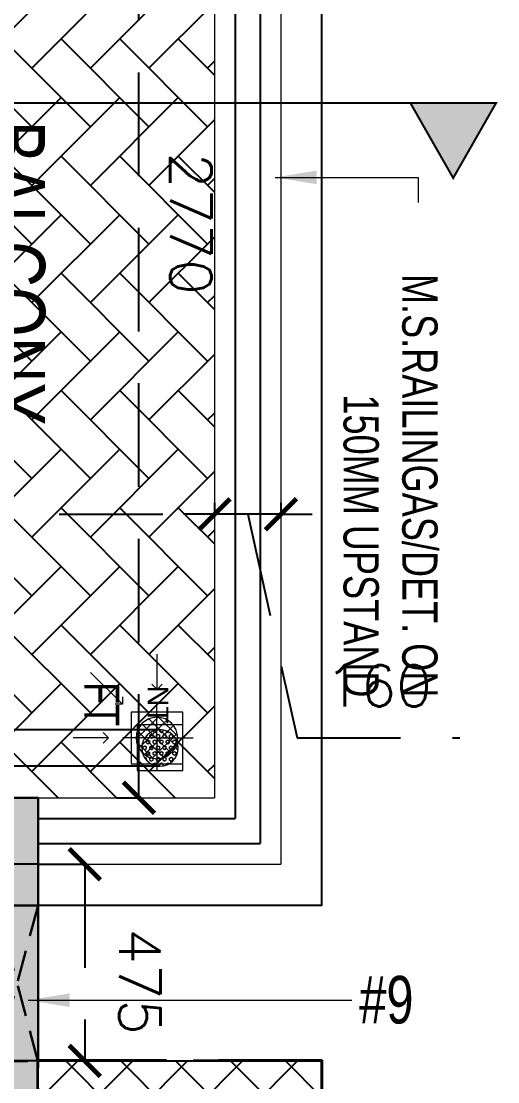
# Model space of a CAD drawing. Header units: millimetres. Extents: x -414464 to 1686, y -90036 to 108605.
# Drawn here: x -94322 to -93172, y -69575 to -67016 of the extents above; entities that cross this region are included whole.
import ezdxf

# ---------------------------------------------------------------- set-up
doc = ezdxf.new("R2010")
doc.units = ezdxf.units.MM
doc.header["$LTSCALE"] = 1000
doc.header["$MEASUREMENT"] = 0
for name, pattern in [('$1$AUDIT_D_120904163729-0', [0]), ('$36$HIDDEN', [0.375, 0.25, -0.125]), ('2BHK-A - BACK$1$AUDIT_D_120904163729-0', [0]), ('2BHK-A - BACK$1$HIDDEN', [0.375, 0.25, -0.125]), ('AUDIT_D_120904163729-0', [0]), ('T8(T9 IS SIMILAR) - DIMENSION & TEXTING$1$AUDIT_D_120904163729-0', [0]), ('T8(T9 IS SIMILAR) - DIMENSION & TEXTING$1$HIDDEN', [0.375, 0.25, -0.125]), ('T8(T9 IS SIMILAR) - TYPICAL FLOOR ELEVATION$1$AUDIT_D_120904163729-0', [0]), ('T8(T9 IS SIMILAR)$1$$0$HIDDEN', [0.375, 0.25, -0.125]), ('T8(T9 IS SIMILAR)$1$HIDDEN', [0.375, 0.25, -0.125]), ('T8_PROFILE SECTIONS$0$HIDDEN', [0.375, 0.25, -0.125]), ('T8_PROFILE SECTIONS$0$PHANTOM2', [1.25, 0.625, -0.125, 0.125, -0.125, 0.125, -0.125])]:
    doc.linetypes.add(name, pattern=pattern)
doc.layers.get('0').update_dxf_attribs({"linetype": 'AUDIT_D_120904163729-0'})
for name, color, linetype in [('$0$A-HATCH -160', 251, '$1$AUDIT_D_120904163729-0'), ('$21$A-DIMENSIONS', 2, '$36$HIDDEN'), ('2BHK-A - BACK$1$A-DECK SUNK 125', 8, 'Continuous'), ('2BHK-A - BACK$1$A-HATCH -160', 251, '2BHK-A - BACK$1$AUDIT_D_120904163729-0'), ('2BHK-A - BACK$1$ELE 1', 1, 'Continuous'), ('a-rcc', 3, 'Continuous'), ('T8(T9 IS SIMILAR) - DIMENSION & TEXTING$1$A-DIMENSIONS', 2, 'T8(T9 IS SIMILAR) - DIMENSION & TEXTING$1$HIDDEN'), ('T8(T9 IS SIMILAR) - DIMENSION & TEXTING$1$A-PLUMBING', 7, 'T8(T9 IS SIMILAR) - DIMENSION & TEXTING$1$AUDIT_D_120904163729-0'), ('T8(T9 IS SIMILAR) - DIMENSION & TEXTING$1$U-TI-NT', 7, 'Continuous'), ('T8(T9 IS SIMILAR) - DIMENSION & TEXTING$1$U-TI-TEXT', 7, 'Continuous'), ('T8(T9 IS SIMILAR) - TYPICAL FLOOR ELEVATION$1$A-WALL HATCH', 252, 'T8(T9 IS SIMILAR) - TYPICAL FLOOR ELEVATION$1$AUDIT_D_120904163729-0'), ('T8(T9 IS SIMILAR) - TYPICAL FLOOR ELEVATION$1$A-WALL-FEATURES', 6, 'T8(T9 IS SIMILAR) - TYPICAL FLOOR ELEVATION$1$AUDIT_D_120904163729-0'), ('T8(T9 IS SIMILAR)$1$$6$a-beam 2', 50, 'Continuous'), ('T8(T9 IS SIMILAR)$1$S-BEAM', 20, 'T8(T9 IS SIMILAR)$1$$0$HIDDEN'), ('T8_PROFILE SECTIONS$0$A-PROFILE SECTIONS', 81, 'T8_PROFILE SECTIONS$0$PHANTOM2'), ('T8_REFUGE COLUMNS$1$A-RCC COLS', 3, 'Continuous'), ('T8_TYPICAL COLUMNS$1$A-RCC COLS', 3, 'Continuous')]:
    doc.layers.add(name, color=color, linetype=linetype)
for name, color, linetype, lineweight in [('2BHK-A - BACK$1$$0$a-TOI-fixtures', 251, 'Continuous', 0), ('2BHK-A - BACK$1$a-TOI-fixtures', 251, 'Continuous', 0), ('2BHK-A - BACK$1$A-WALL- 160', 6, 'Continuous', 30), ('2BHK-A - BACK$1$Ele', 8, 'Continuous', 15), ('T8(T9 IS SIMILAR) - DIMENSION & TEXTING$1$a-Text', 4, 'Continuous', 0), ('T8(T9 IS SIMILAR) - DIMENSION & TEXTING$1$R0-18-10-2014-T1-1st Podium Floor Plan$0$Text', 2, 'Continuous', 0), ('T8(T9 IS SIMILAR)$1$D&W', 8, 'Continuous', 25)]:
    doc.layers.add(name, color=color, linetype=linetype, lineweight=lineweight)
doc.layers.add('T8(T9 IS SIMILAR) - DIMENSION & TEXTING$1$U-IPD-75mm RWP PIPE', color=7, linetype='Continuous', true_color=0x2a00ff)
doc.layers.add('T8_REFUGE COLUMNS$1$COL-HATCH', color=7, linetype='Continuous', lineweight=25, true_color=0xa3a3a3)
doc.styles.add('2BHK-A - BACK$1$Romans 1', font='romans.shx', dxfattribs={"height": 100})
doc.styles.add('T8(T9 IS SIMILAR) - DIMENSION & TEXTING$1$arial', font='sanss___.ttf')
doc.styles.add('T8(T9 IS SIMILAR) - DIMENSION & TEXTING$1$ARIAL ARROW', font='swisscl.ttf')
doc.styles.add('T8(T9 IS SIMILAR) - DIMENSION & TEXTING$1$Romans 1', font='romans.shx', dxfattribs={"height": 100})
doc.styles.add('T8(T9 IS SIMILAR) - DIMENSION & TEXTING$1$Tahoma', font='tahoma.ttf')
doc.dimstyles.new('2BHK-A - BACK$1$ALPINE S', dxfattribs={"dimscale": 0, "dimtxt": 100, "dimasz": 75, "dimexe": 0, "dimexo": 0, "dimgap": 75, "dimtad": 1, "dimdec": 0, "dimzin": 0, "dimdsep": 46, "dimtxsty": '2BHK-A - BACK$1$Romans 1', "dimblk": '2BHK-A - BACK$1$_ArchTick', "dimcen": 0.09, "dimclrd": 256, "dimclre": 256, "dimclrt": 7, "dimadec": 0, "dimazin": 0, "dimtfac": 1, "dimtdec": 0, "dimtofl": 0, "dimtmove": 1, "dimatfit": 0, "dimldrblk": '2BHK-A - BACK$1$_Open90', "dimfxl": 1, "dimtolj": 1, "dimtzin": 0, "dimarcsym": 0})
doc.dimstyles.new('T8(T9 IS SIMILAR) - DIMENSION & TEXTING$1$ALPINE S', dxfattribs={"dimscale": 0, "dimtxt": 100, "dimasz": 75, "dimexe": 0, "dimexo": 0, "dimgap": 75, "dimtad": 1, "dimdec": 0, "dimzin": 0, "dimdsep": 46, "dimtxsty": 'T8(T9 IS SIMILAR) - DIMENSION & TEXTING$1$Romans 1', "dimblk": 'T8(T9 IS SIMILAR) - DIMENSION & TEXTING$1$_ArchTick', "dimcen": 0.09, "dimclrd": 256, "dimclre": 256, "dimclrt": 7, "dimadec": 0, "dimazin": 0, "dimtfac": 1, "dimtdec": 0, "dimtofl": 0, "dimtmove": 1, "dimatfit": 0, "dimldrblk": 'T8(T9 IS SIMILAR) - DIMENSION & TEXTING$1$_Open90', "dimfxl": 1, "dimtolj": 1, "dimtzin": 0, "dimarcsym": 0})
doc.dimstyles.new('T8(T9 IS SIMILAR) - DIMENSION & TEXTING$1$SAMATA STD', dxfattribs={"dimtxt": 100, "dimasz": 50, "dimexe": 50, "dimexo": 50, "dimgap": 10, "dimtad": 0, "dimdec": 0, "dimrnd": 5, "dimzin": 0, "dimdsep": 46, "dimtxsty": 'T8(T9 IS SIMILAR) - DIMENSION & TEXTING$1$Tahoma', "dimblk": 'T8(T9 IS SIMILAR) - DIMENSION & TEXTING$1$_Origin2', "dimcen": -50, "dimdle": 50, "dimclrd": 7, "dimclre": 7, "dimclrt": 7, "dimadec": 0, "dimazin": 0, "dimtfac": 1, "dimtdec": 0, "dimtmove": 1, "dimatfit": 3, "dimfxl": 150, "dimtfill": 1, "dimtolj": 1, "dimtzin": 0, "dimlwd": -1, "dimlwe": -1, "dimarcsym": 0})

# ---------------------------------------------------------------- blocks, each defined once
blk = doc.blocks.new('T8_REFUGE COLUMNS')
at = {"layer": 'T8_REFUGE COLUMNS$1$COL-HATCH', "linetype": 'ByBlock'}
h = blk.add_hatch(color=256, dxfattribs=at)
h.dxf.hatch_style = 1
h.paths.add_polyline_path([(1210052.1, -5701089.9), (1209752.1, -5701089.9), (1209752.1, -5705299.9), (1210052.1, -5705299.9)])
at = {"layer": 'T8_REFUGE COLUMNS$1$A-RCC COLS', "linetype": 'ByBlock'}
blk.add_lwpolyline([(1210052.1, -5701089.9), (1209752.1, -5701089.9), (1209752.1, -5705299.9), (1210052.1, -5705299.9)], close=True, dxfattribs=at)
blk = doc.blocks.new('T8_TYPICAL COLUMNS')
at = {"layer": 'T8_TYPICAL COLUMNS$1$A-RCC COLS', "linetype": 'ByBlock'}
blk.add_blockref('T8_REFUGE COLUMNS', (0, 0), dxfattribs=at)
blk = doc.blocks.new('2BHK-A - BACK$1$$0$Type-A-First Floor Plan-bottom-up$0$FLOOR TRAP-flat-6')
h = blk.add_hatch()
h.set_pattern_fill('ACET-2D-_USER', color=0, scale=20, angle=45, style=0, double=1, pattern_type=0)
h.set_pattern_definition([(45, (-789896.981, 5385770.066), (-14.142135624, 14.142135624), []), (135, (-789896.981, 5385770.066), (-14.142135624, -14.142135624), [])])
edge = h.paths.add_edge_path()
edge.add_arc((150, 150), 50, 0, 360)
at = {"color": 0}
for q in [(150, 228.6), (67.6, 150), (237.4, 150), (150, 63.6)]:
    blk.add_line((150, 150), q, dxfattribs=at)
blk.add_lwpolyline([(87.5, 212.5), (212.5, 212.5), (212.5, 87.5), (87.5, 87.5)], close=True, dxfattribs=at)
blk.add_circle((150, 150), 50, dxfattribs=at)
blk = doc.blocks.new('2BHK-A - BACK$1$_ArchTick')
at = {"color": 0, "linetype": 'ByBlock', "const_width": 0.15}
blk.add_lwpolyline([(-0.5, -0.5), (0.5, 0.5)], dxfattribs=at)
blk = doc.blocks.new('2BHK-A - BACK$1$_Open90')
at = {"color": 0, "linetype": 'ByBlock', "lineweight": -2}
for p, q in [((0, 0), (-1, 0)), ((-0.5, 0.5), (0, 0)), ((0, 0), (-0.5, -0.5))]:
    blk.add_line(p, q, dxfattribs=at)
blk = doc.blocks.new('T8(T9 IS SIMILAR) - TYPICAL FLOOR ELEVATION')
at = {"layer": 'T8(T9 IS SIMILAR) - TYPICAL FLOOR ELEVATION$1$A-WALL HATCH', "linetype": 'ByBlock'}
h = blk.add_hatch(dxfattribs=at)
h.set_pattern_fill('ANSI37', color=256, scale=750)
h.set_pattern_definition([(45, (-0.1, -0.21), (-66.2912607, 66.2912607), []), (135, (-0.1, -0.21), (-66.2912607, -66.2912607), [])])
h.paths.add_polyline_path([(1186632.3, -5709913.9), (1186432.3, -5709913.9), (1186432.3, -5708154.2), (1186632.3, -5708154.2)])
h.paths.add_polyline_path([(1190032.3, -5708154), (1190232.6, -5708154), (1190232.6, -5709913.7), (1190032.3, -5709913.7)])
h.paths.add_polyline_path([(1202792.3, -5700405.8), (1202592.3, -5700405.8), (1202592.3, -5701090.3), (1202792.3, -5701090.3)])
h.paths.add_polyline_path([(1209952.2, -5700405.8), (1209752.2, -5700405.8), (1209752.2, -5701092), (1209952.2, -5701092)])
h.paths.add_polyline_path([(1222512.1, -5708154), (1222311.7, -5708154), (1222311.7, -5709913.7), (1222512.1, -5709913.7)])
h.paths.add_polyline_path([(1225912.1, -5709913.9), (1226112.1, -5709913.9), (1226112.1, -5708154.2), (1225912.1, -5708154.2)])
h.paths.add_polyline_path([(1209852.3, -5729369.1), (1210052.3, -5729369.1), (1210052.3, -5728684.2), (1209852.3, -5728684.2)])
h.paths.add_polyline_path([(1202692.1, -5729369.1), (1202492, -5729369.1), (1202492, -5728684.2), (1202692.1, -5728684.2)])
at = {"layer": 'T8(T9 IS SIMILAR) - TYPICAL FLOOR ELEVATION$1$A-WALL-FEATURES', "linetype": 'ByBlock'}
blk.add_lwpolyline([(1203167.3, -5701090.3), (1203167.3, -5700405.8), (1209377.3, -5700405.8), (1209377.3, -5701090.3)], dxfattribs=at)
blk.add_lwpolyline([(1209952.3, -5700405.8), (1209752.3, -5700405.8), (1209752.3, -5701092), (1209952.3, -5701092)], close=True, dxfattribs=at)
blk = doc.blocks.new('T8(T9 IS SIMILAR) - DIMENSION & TEXTING$1$_ArchTick')
at = {"color": 0, "linetype": 'ByBlock', "const_width": 0.15}
blk.add_lwpolyline([(-0.5, -0.5), (0.5, 0.5)], dxfattribs=at)
blk = doc.blocks.new('*D1493')
at = {"layer": 'T8(T9 IS SIMILAR) - DIMENSION & TEXTING$1$A-DIMENSIONS', "linetype": 'T8(T9 IS SIMILAR) - DIMENSION & TEXTING$1$HIDDEN', "lineweight": -2, "transparency": 16777216}
for p, q in [((1206347.3, -5700900.8), (1206347.3, -5700846.5)), ((1209117.3, -5700900.8), (1209117.3, -5700846.5))]:
    blk.add_line(p, q, dxfattribs=at)
at = {"layer": 'T8(T9 IS SIMILAR) - DIMENSION & TEXTING$1$A-DIMENSIONS', "lineweight": -2, "transparency": 16777216}
blk.add_line((1209117.3, -5700846.5), (1206347.3, -5700846.5), dxfattribs=at)
at = {"layer": 'T8(T9 IS SIMILAR) - DIMENSION & TEXTING$1$A-DIMENSIONS', "linetype": 'ByBlock', "lineweight": -2, "transparency": 16777216, "xscale": 75, "yscale": 75, "zscale": 75, "rotation": 180}
blk.add_blockref('T8(T9 IS SIMILAR) - DIMENSION & TEXTING$1$_ArchTick', (1206347.3, -5700846.5), dxfattribs=at)
at = {"layer": 'T8(T9 IS SIMILAR) - DIMENSION & TEXTING$1$A-DIMENSIONS', "linetype": 'ByBlock', "lineweight": -2, "transparency": 16777216, "xscale": 75, "yscale": 75, "zscale": 75}
blk.add_blockref('T8(T9 IS SIMILAR) - DIMENSION & TEXTING$1$_ArchTick', (1209117.3, -5700846.5), dxfattribs=at)
at = {"layer": 'T8(T9 IS SIMILAR) - DIMENSION & TEXTING$1$A-DIMENSIONS', "color": 7, "linetype": 'ByBlock', "transparency": 16777216, "insert": (1207732.3, -5700721.5), "char_height": 100, "attachment_point": 5, "style": 'T8(T9 IS SIMILAR) - DIMENSION & TEXTING$1$Romans 1'}
blk.add_mtext('\\A1;2770', dxfattribs=at)
blk = doc.blocks.new('T8(T9 IS SIMILAR) - DIMENSION & TEXTING$1$_Open90')
at = {"color": 0, "linetype": 'ByBlock', "lineweight": -2}
for p, q in [((-0.5, 0.5), (0, 0)), ((0, 0), (-1, 0)), ((0, 0), (-0.5, -0.5))]:
    blk.add_line(p, q, dxfattribs=at)
blk = doc.blocks.new('*D1494')
at = {"layer": 'T8(T9 IS SIMILAR) - DIMENSION & TEXTING$1$A-DIMENSIONS', "linetype": 'T8(T9 IS SIMILAR) - DIMENSION & TEXTING$1$HIDDEN', "lineweight": -2, "transparency": 16777216}
for p, q in [((1208406.9, -5700664.1), (1208433.4, -5700664.1)), ((1208406.9, -5702164.1), (1208433.4, -5702164.1))]:
    blk.add_line(p, q, dxfattribs=at)
at = {"layer": 'T8(T9 IS SIMILAR) - DIMENSION & TEXTING$1$A-DIMENSIONS', "lineweight": -2, "transparency": 16777216}
blk.add_line((1208433.4, -5702164.1), (1208433.4, -5700664.1), dxfattribs=at)
at = {"layer": 'T8(T9 IS SIMILAR) - DIMENSION & TEXTING$1$A-DIMENSIONS', "linetype": 'ByBlock', "lineweight": -2, "transparency": 16777216, "xscale": 75, "yscale": 75, "zscale": 75}
for p, rotation in [((1208433.4, -5700664.1), 90), ((1208433.4, -5702164.1), 270)]:
    blk.add_blockref('T8(T9 IS SIMILAR) - DIMENSION & TEXTING$1$_ArchTick', p, dxfattribs=dict(at, rotation=rotation))
at = {"layer": 'T8(T9 IS SIMILAR) - DIMENSION & TEXTING$1$A-DIMENSIONS', "color": 7, "linetype": 'ByBlock', "transparency": 16777216, "insert": (1208308.4, -5701414.1), "char_height": 100, "attachment_point": 5, "rotation": 90, "style": 'T8(T9 IS SIMILAR) - DIMENSION & TEXTING$1$Romans 1'}
blk.add_mtext('\\A1;1500', dxfattribs=at)
blk = doc.blocks.new('T8(T9 IS SIMILAR) - DIMENSION & TEXTING$1$NT')
at = {"layer": 'T8(T9 IS SIMILAR) - DIMENSION & TEXTING$1$a-Text', "lineweight": 0, "ltscale": 0.001}
h = blk.add_hatch(dxfattribs=at)
h.set_pattern_fill('HEX', color=6, scale=2, angle=90, style=0)
h.set_pattern_definition([(90, (757.184838, 130.392763), (-0.009976283, -1e-14), [0.00575981, -0.01151962]), (210, (757.184838, 130.392763), (0.00498814, -0.008639714), [0.00575981, -0.01151962]), (150, (757.184838, 130.398523), (-0.00498814, -0.008639714), [0.00575981, -0.01151962])])
h.paths.add_polyline_path([(756.5957, 132.1504, -1), (756.5957, 132.2604, -1)])
at = {"layer": 'T8(T9 IS SIMILAR) - DIMENSION & TEXTING$1$a-Text', "color": 6, "lineweight": 0}
for p, q in [((756.5266, 132.137), (756.5266, 132.2745)), ((756.5266, 132.2745), (756.6641, 132.2745)), ((756.6641, 132.2745), (756.6641, 132.137)), ((756.6641, 132.137), (756.5266, 132.137))]:
    blk.add_line(p, q, dxfattribs=at)
blk.add_circle((756.5957, 132.2054), 0.055, dxfattribs=at)
blk = doc.blocks.new('T8(T9 IS SIMILAR) - DIMENSION & TEXTING$1$A$C77D62699')
at = {"layer": 'T8(T9 IS SIMILAR) - DIMENSION & TEXTING$1$U-IPD-75mm RWP PIPE', "linetype": 'ByBlock', "elevation": 0}
for points in [[(1500.7, 13078.1), (1500.7, 11903.6)], [(1588.7, 13078.1), (1588.7, 11903.6)]]:
    blk.add_lwpolyline(points, dxfattribs=at)
at = {"layer": 'T8(T9 IS SIMILAR) - DIMENSION & TEXTING$1$U-TI-NT', "color": 8, "lineweight": 0, "xscale": -800.000000005728, "yscale": 800.000000005728, "zscale": 800.000000005728, "rotation": 90.00056300171119}
blk.add_blockref('T8(T9 IS SIMILAR) - DIMENSION & TEXTING$1$NT', (107303, 618355.7, 0), dxfattribs=at)
at = {"layer": 'T8(T9 IS SIMILAR) - DIMENSION & TEXTING$1$U-TI-TEXT', "style": 'T8(T9 IS SIMILAR) - DIMENSION & TEXTING$1$arial'}
blk.add_text('NT', height=50, dxfattribs=at).set_placement((1394.2, 13048.7, -0.4))
blk = doc.blocks.new('T8(T9 IS SIMILAR) - DIMENSION & TEXTING$1$_Origin2')
at = {"color": 0, "linetype": 'ByBlock', "lineweight": -2}
blk.add_line((-0.5, 0), (-1, 0), dxfattribs=at)
for radius in [0.5, 0.25]:
    blk.add_circle((0, 0), radius, dxfattribs=at)
blk = doc.blocks.new('*D1337')
at = {"layer": 'T8(T9 IS SIMILAR) - DIMENSION & TEXTING$1$A-DIMENSIONS', "linetype": 'T8(T9 IS SIMILAR) - DIMENSION & TEXTING$1$HIDDEN', "lineweight": -2, "transparency": 16777216}
for p, q in [((1209277.5, -5701089.9), (1209277.5, -5700977.3)), ((1209752.1, -5701089.9), (1209752.1, -5700977.3))]:
    blk.add_line(p, q, dxfattribs=at)
at = {"layer": 'T8(T9 IS SIMILAR) - DIMENSION & TEXTING$1$A-DIMENSIONS', "lineweight": -2, "transparency": 16777216}
blk.add_line((1209277.5, -5700977.3), (1209752.1, -5700977.3), dxfattribs=at)
at = {"layer": 'T8(T9 IS SIMILAR) - DIMENSION & TEXTING$1$A-DIMENSIONS', "linetype": 'ByBlock', "lineweight": -2, "transparency": 16777216, "xscale": 75, "yscale": 75, "zscale": 75, "rotation": 180}
blk.add_blockref('T8(T9 IS SIMILAR) - DIMENSION & TEXTING$1$_ArchTick', (1209277.5, -5700977.3), dxfattribs=at)
at = {"layer": 'T8(T9 IS SIMILAR) - DIMENSION & TEXTING$1$A-DIMENSIONS', "linetype": 'ByBlock', "lineweight": -2, "transparency": 16777216, "xscale": 75, "yscale": 75, "zscale": 75}
blk.add_blockref('T8(T9 IS SIMILAR) - DIMENSION & TEXTING$1$_ArchTick', (1209752.1, -5700977.3), dxfattribs=at)
at = {"layer": 'T8(T9 IS SIMILAR) - DIMENSION & TEXTING$1$A-DIMENSIONS', "color": 7, "linetype": 'ByBlock', "transparency": 16777216, "insert": (1209560.7, -5700844.3), "char_height": 100, "attachment_point": 5, "style": 'T8(T9 IS SIMILAR) - DIMENSION & TEXTING$1$Romans 1'}
blk.add_mtext('\\A1;475', dxfattribs=at)
blk = doc.blocks.new('*D1272')
at = {"layer": 'T8(T9 IS SIMILAR) - DIMENSION & TEXTING$1$A-DIMENSIONS', "lineweight": -2, "transparency": 16777216}
for p, q in [((1208972.3, -5700465.2), (1208972.3, -5700072.3)), ((1208433.4, -5700504), (1208433.4, -5700429)), ((1208433.4, -5700584), (1208972.3, -5700465.2)), ((1208433.4, -5700504), (1208433.4, -5700664.1)), ((1208433.4, -5700664.1), (1208433.4, -5700739.1))]:
    blk.add_line(p, q, dxfattribs=at)
at = {"layer": 'T8(T9 IS SIMILAR) - DIMENSION & TEXTING$1$A-DIMENSIONS', "linetype": 'T8(T9 IS SIMILAR) - DIMENSION & TEXTING$1$HIDDEN', "lineweight": -2, "transparency": 16777216}
for p, q in [((1208405.3, -5700504), (1208433.4, -5700504)), ((1208405.3, -5700664.1), (1208433.4, -5700664.1))]:
    blk.add_line(p, q, dxfattribs=at)
at = {"layer": 'T8(T9 IS SIMILAR) - DIMENSION & TEXTING$1$A-DIMENSIONS', "linetype": 'ByBlock', "lineweight": -2, "transparency": 16777216, "xscale": 75, "yscale": 75, "zscale": 75}
for p, rotation in [((1208433.4, -5700504), 270), ((1208433.4, -5700664.1), 90)]:
    blk.add_blockref('T8(T9 IS SIMILAR) - DIMENSION & TEXTING$1$_ArchTick', p, dxfattribs=dict(at, rotation=rotation))
at = {"layer": 'T8(T9 IS SIMILAR) - DIMENSION & TEXTING$1$A-DIMENSIONS', "color": 7, "linetype": 'ByBlock', "transparency": 16777216, "insert": (1208847.3, -5700268.7), "char_height": 100, "attachment_point": 5, "rotation": 90, "style": 'T8(T9 IS SIMILAR) - DIMENSION & TEXTING$1$Romans 1'}
blk.add_mtext('\\A1;160', dxfattribs=at)
blk = doc.blocks.new('T8_PROFILE SECTIONS$0$MH')
at = {"layer": 'T8_PROFILE SECTIONS$0$A-PROFILE SECTIONS', "linetype": 'T8_PROFILE SECTIONS$0$HIDDEN', "ltscale": 2}
h = blk.add_hatch(color=256, dxfattribs=at)
h.dxf.hatch_style = 1
h.paths.add_polyline_path([(1140339.1, -5697424.8), (1140519.9, -5697528.1), (1140339.1, -5697631.3)])
at = {"layer": 'T8_PROFILE SECTIONS$0$A-PROFILE SECTIONS', "linetype": 'T8_PROFILE SECTIONS$0$HIDDEN', "ltscale": 2, "const_width": 5}
blk.add_lwpolyline([(1140339.1, -5697424.8), (1140339.1, -5697424.8), (1140519.9, -5697528.1), (1140339.1, -5697631.3)], close=True, dxfattribs=at)
blk.add_lwpolyline([(1140339.1, -5697424.8), (1140339.1, -5700565.7)], dxfattribs=at)
blk = doc.blocks.new('PROFILE SECTION LINE T9')
at = {"layer": 'T8_PROFILE SECTIONS$0$A-PROFILE SECTIONS', "linetype": 'ByBlock'}
blk.add_blockref('T8_PROFILE SECTIONS$0$MH', (-1118616.1, 5709055.3, 0), dxfattribs=at)
blk = doc.blocks.new('2BHK-A - BACK$1$A$C1DA736AB')
at = {"color": 0, "linetype": 'ByBlock'}
for points in [[(117, 0.4, 0), (202.3, 0.4, 0)], [(81.7, -82.8, 0), (158.2, -159.9, 0)], [(0.4, -117, 0), (0.4, -202.3, 0)]]:
    blk.add_leader(points, dimstyle='2BHK-A - BACK$1$ALPINE S', override={"dimscale": 1, "dimasz": 25, "dimtad": 0, "dimfxl": 5, "dimtfill": 1, "dimarcsym": 1}, dxfattribs=at)
blk = doc.blocks.new('2BHK-A - BACK')
at = {"layer": '2BHK-A - BACK$1$A-DECK SUNK 125'}
h = blk.add_hatch(dxfattribs=at)
h.set_pattern_fill('AR-HBONE', color=256, scale=25)
h.set_pattern_definition([(45, (54492.58, 14880.85), (1e-14, 141.4213562), [300, -100]), (135, (54563.29, 14951.56), (1e-14, 141.4213562), [300, -100])])
h.paths.add_polyline_path([(1206197.1, -5702164.3), (1206197.1, -5700664.3), (1203427.1, -5700664.3), (1203427.1, -5702164.3)])
at = {"layer": '2BHK-A - BACK$1$A-HATCH -160', "linetype": 'ByBlock'}
h = blk.add_hatch(dxfattribs=at)
h.set_pattern_fill('ZIGZAG', color=256, scale=250)
h.set_pattern_definition([(9e-15, (-0.22, 0.45), (31.25, 31.25), [31.25, -31.25]), (90, (31.03, 0.45), (-31.25, 31.25), [31.25, -31.25])])
h.paths.add_polyline_path([(1196642.1, -5706299.9), (1198342.2, -5706299.9), (1198342.2, -5706399.9), (1196642.1, -5706399.9)])
h.paths.add_polyline_path([(1199382.6, -5705299.9), (1199382.6, -5705199.9), (1201592.2, -5705199.9), (1201592.2, -5705299.9), (1200442.1, -5705299.9), (1200442.1, -5705399.9), (1200342.1, -5705399.9), (1200342.1, -5705299.9)])
h.paths.add_polyline_path([(1200442.1, -5706399.9), (1201341.8, -5706399.9), (1201341.8, -5706299.9), (1200442.1, -5706299.9)])
h.paths.add_polyline_path([(1202091.8, -5706299.9), (1202691.8, -5706299.9), (1202691.8, -5706399.9), (1202091.8, -5706399.9)])
h.paths.add_polyline_path([(1204892.1, -5708749.5), (1204992.1, -5708749.5), (1204992.1, -5707999.9), (1204892.1, -5707999.9)])
h.paths.add_polyline_path([(1204892.1, -5709649.5), (1204992.1, -5709649.5), (1204992.1, -5710549.5), (1204892.1, -5710549.5)])
h.paths.add_polyline_path([(1200142, -5708600.5), (1200257, -5708600.5), (1200257.1, -5708700.5), (1200042, -5708700.5), (1200042, -5708099.9), (1200142, -5708099.9)])
h.paths.add_polyline_path([(1202792.1, -5701189.9), (1203427.1, -5701189.9), (1203427.1, -5701089.9), (1202792.1, -5701089.9)])
at = {"layer": '2BHK-A - BACK$1$A-WALL- 160', "color": 5, "linetype": '2BHK-A - BACK$1$HIDDEN', "ltscale": 0.3}
for p, q in [((1202792.1, -5701089.9), (1202792.1, -5701089.9)), ((1202792.3, -5701090.3), (1203167.1, -5701189.9)), ((1203167.1, -5701089.9), (1202792.4, -5701190.3))]:
    blk.add_line(p, q, dxfattribs=at)
at = {"layer": '2BHK-A - BACK$1$A-WALL- 160', "linetype": 'ByBlock'}
blk.add_lwpolyline([(1202792.1, -5701089.9), (1203427.1, -5701089.9), (1203427.1, -5701189.9), (1202792.1, -5701189.9)], dxfattribs=at)
at = {"layer": '2BHK-A - BACK$1$A-WALL- 160', "color": 5, "linetype": '2BHK-A - BACK$1$HIDDEN', "ltscale": 0.3}
blk.add_lwpolyline([(1203167.1, -5701189.9), (1202792.1, -5701189.9), (1202792.1, -5701089.9), (1203167.1, -5701089.9)], close=True, dxfattribs=at)
at = {"layer": '2BHK-A - BACK$1$Ele'}
for p, q in [((1206197.1, -5700504.3), (1203267.1, -5700504.3)), ((1203267.1, -5701089.9), (1203267.1, -5700504.3)), ((1206192.1, -5700664.3), (1203427.1, -5700664.3)), ((1203427.1, -5702164.3), (1203427.1, -5700664.3))]:
    blk.add_line(p, q, dxfattribs=at)
at = {"layer": '2BHK-A - BACK$1$ELE 1'}
for p, q in [((1206192.1, -5700554.3), (1203317.1, -5700554.3)), ((1203317.1, -5701089.6), (1203317.1, -5700554.3)), ((1206192.1, -5700614.3), (1203377.1, -5700614.3)), ((1203377.1, -5701089.6), (1203377.1, -5700614.3))]:
    blk.add_line(p, q, dxfattribs=at)
at = {"layer": '2BHK-A - BACK$1$$0$a-TOI-fixtures', "extrusion": (0, 0, -1), "xscale": -1, "zscale": -1, "rotation": 270}
blk.add_blockref('2BHK-A - BACK$1$$0$Type-A-First Floor Plan-bottom-up$0$FLOOR TRAP-flat-6', (-1203721.6, -5700953.1), dxfattribs=at)
at = {"layer": '2BHK-A - BACK$1$a-TOI-fixtures'}
blk.add_blockref('2BHK-A - BACK$1$A$C1DA736AB', (1203571.6, -5700803.1), dxfattribs=at)
blk = doc.blocks.new('T8(T9 IS SIMILAR) - DIMENSION & TEXTING')
at = {"layer": 'T8(T9 IS SIMILAR) - DIMENSION & TEXTING$1$A-PLUMBING', "linetype": 'ByBlock'}
blk.add_blockref('T8(T9 IS SIMILAR) - DIMENSION & TEXTING$1$A$C77D62699', (1207452.3, -5713874), dxfattribs=at)
at = {"layer": 'T8(T9 IS SIMILAR) - DIMENSION & TEXTING$1$R0-18-10-2014-T1-1st Podium Floor Plan$0$Text', "linetype": 'ByBlock', "style": 'T8(T9 IS SIMILAR) - DIMENSION & TEXTING$1$ARIAL ARROW'}
blk.add_text('#9', height=114.75, rotation=90, dxfattribs=at).set_placement((1209661.8, -5700315, 0))
at = {"layer": 'T8(T9 IS SIMILAR) - DIMENSION & TEXTING$1$R0-18-10-2014-T1-1st Podium Floor Plan$0$Text', "linetype": 'ByBlock', "insert": (1208875, -5700126.3, 0.5), "char_height": 85, "width": 1176.168, "attachment_point": 3, "style": 'T8(T9 IS SIMILAR) - DIMENSION & TEXTING$1$ARIAL ARROW'}
blk.add_mtext('M.S.RAILINGAS/DET. ON 150MM UPSTAND', dxfattribs=at)
at = {"layer": 'T8(T9 IS SIMILAR) - DIMENSION & TEXTING$1$R0-18-10-2014-T1-1st Podium Floor Plan$0$Text'}
blk.add_leader([(1207620.6, -5700517.8), (1207620.6, -5700173), (1207681, -5700173)], dimstyle='T8(T9 IS SIMILAR) - DIMENSION & TEXTING$1$SAMATA STD', override={"dimscale": 1, "dimasz": 100, "dimclrd": 2, "dimfxlon": 1, "dimarcsym": 1}, dxfattribs=at)
at = {"layer": 'T8(T9 IS SIMILAR) - DIMENSION & TEXTING$1$a-Text', "style": 'T8(T9 IS SIMILAR) - DIMENSION & TEXTING$1$ARIAL ARROW'}
blk.add_text('BALCONY', height=150, dxfattribs=at).set_placement((1207483.6, -5701223))
at = {"layer": 'T8(T9 IS SIMILAR) - DIMENSION & TEXTING$1$R0-18-10-2014-T1-1st Podium Floor Plan$0$Text', "linetype": 'ByBlock', "style": 'T8(T9 IS SIMILAR) - DIMENSION & TEXTING$1$ARIAL ARROW'}
blk.add_text('FT', height=85, dxfattribs=at).set_placement((1208837.9, -5700978.6))
at = {"layer": 'T8(T9 IS SIMILAR) - DIMENSION & TEXTING$1$A-DIMENSIONS', "linetype": 'ByBlock'}
dim = blk.add_linear_dim(base=(1208433.4, -5700664.1), p1=(1208405.3, -5700504, -0.6), p2=(1208405.3, -5700664.1), angle=90, dimstyle='T8(T9 IS SIMILAR) - DIMENSION & TEXTING$1$ALPINE S', override={"dimscale": 1, "dimfxl": 5, "dimarcsym": 1}, dxfattribs=at)
dim.commit()
dim.dimension.update_dxf_attribs({"geometry": '*D1272', "text_midpoint": (1208972.3, -5700390.2), "dimtype": 128})
for base, p1, p2, angle, picture, middle in [((1208433.4, -5700664.1), (1208406.9, -5702164.1, -0.6), (1208406.9, -5700664.1), 270, '*D1494', (1208308.4, -5701414.1)), ((1206347.3, -5700846.5), (1209117.3, -5700900.8), (1206347.3, -5700900.8), 180, '*D1493', (1207732.3, -5700721.5))]:
    dim = blk.add_linear_dim(base=base, p1=p1, p2=p2, angle=angle, dimstyle='T8(T9 IS SIMILAR) - DIMENSION & TEXTING$1$ALPINE S', override={"dimscale": 1, "dimfxl": 5, "dimarcsym": 1}, dxfattribs=at)
    dim.commit()
    dim.dimension.update_dxf_attribs({"geometry": picture, "text_midpoint": middle})
dim = blk.add_linear_dim(base=(1209752.1, -5700977.3), p1=(1209277.5, -5701089.9), p2=(1209752.1, -5701089.9), dimstyle='T8(T9 IS SIMILAR) - DIMENSION & TEXTING$1$ALPINE S', override={"dimscale": 1, "dimfxl": 5, "dimarcsym": 1}, dxfattribs=at)
dim.commit()
dim.dimension.update_dxf_attribs({"geometry": '*D1337', "text_midpoint": (1209560.7, -5700969.3), "dimtype": 128})
at = {"layer": 'T8(T9 IS SIMILAR) - DIMENSION & TEXTING$1$R0-18-10-2014-T1-1st Podium Floor Plan$0$Text'}
blk.add_leader([(1209605.6, -5701113.9), (1209605.5, -5700814.7), (1209605.6, -5700332.9)], dimstyle='T8(T9 IS SIMILAR) - DIMENSION & TEXTING$1$SAMATA STD', override={"dimscale": 1, "dimasz": 100, "dimclrd": 2, "dimfxlon": 1, "dimarcsym": 1}, dxfattribs=at)
blk = doc.blocks.new('T8(T9 IS SIMILAR)')
at = {"layer": 'T8(T9 IS SIMILAR)$1$D&W', "linetype": 'ByBlock', "xscale": -1}
blk.add_blockref('2BHK-A - BACK', (2412544.6, 0), dxfattribs=at)
at = {"layer": 'T8(T9 IS SIMILAR)$1$D&W', "linetype": 'ByBlock'}
blk.add_blockref('T8(T9 IS SIMILAR) - TYPICAL FLOOR ELEVATION', (0, 0), dxfattribs=at)
blk.add_blockref('T8_TYPICAL COLUMNS', (0, 0), dxfattribs=at)
at = {"layer": 'T8(T9 IS SIMILAR)$1$$6$a-beam 2', "linetype": 'ByBlock'}
blk.add_blockref('T8(T9 IS SIMILAR) - DIMENSION & TEXTING', (0, 0), dxfattribs=at)
at = {"layer": 'T8(T9 IS SIMILAR)$1$S-BEAM', "linetype": 'T8(T9 IS SIMILAR)$1$HIDDEN'}
blk.add_line((1209276.6, -5701089.4, 2.3), (1209767.8, -5701089.5, 1.8), dxfattribs=at)
at = {"layer": 'T8(T9 IS SIMILAR)$1$S-BEAM'}
blk.add_line((1209276.7, -5701289.5, 2.3), (1209276.7, -5701089.5, 2.3), dxfattribs=at)
at = {"layer": 'T8(T9 IS SIMILAR)$1$S-BEAM', "elevation": -647.2}
blk.add_lwpolyline([(1209750.3, -5700404.9), (1209750.3, -5700990.7), (1209750.3, -5701090.7), (1209950.3, -5701090.7), (1209950.3, -5700404.9)], dxfattribs=at)
blk.add_lwpolyline([(1209950.3, -5701090.7), (1209750.3, -5701090.7), (1209750.3, -5700404.9), (1209950.3, -5700404.9)], close=True, dxfattribs=at)
blk = doc.blocks.new('A$C48506478')
at = {"layer": '$21$A-DIMENSIONS', "linetype": 'ByBlock'}
blk.add_blockref('T8(T9 IS SIMILAR)', (-1195542.6, 5727884.6), dxfattribs=at)
at = {"layer": '$0$A-HATCH -160', "linetype": 'ByBlock'}
blk.add_blockref('T8(T9 IS SIMILAR) - DIMENSION & TEXTING', (-1195542.6, 5727884.6), dxfattribs=at)
at = {"layer": 'T8_PROFILE SECTIONS$0$A-PROFILE SECTIONS', "linetype": 'ByBlock'}
blk.add_blockref('PROFILE SECTION LINE T9', (-9824.4, 16268.9, 0), dxfattribs=at)

msp = doc.modelspace()

# ---------------------------------------------------------------- block references
at = {"layer": 'a-rcc', "linetype": 'ByBlock', "rotation": 270}
msp.add_blockref('A$C48506478', (-121076, -55315.3, 0), dxfattribs=at)

doc.saveas('drawing.dxf')
